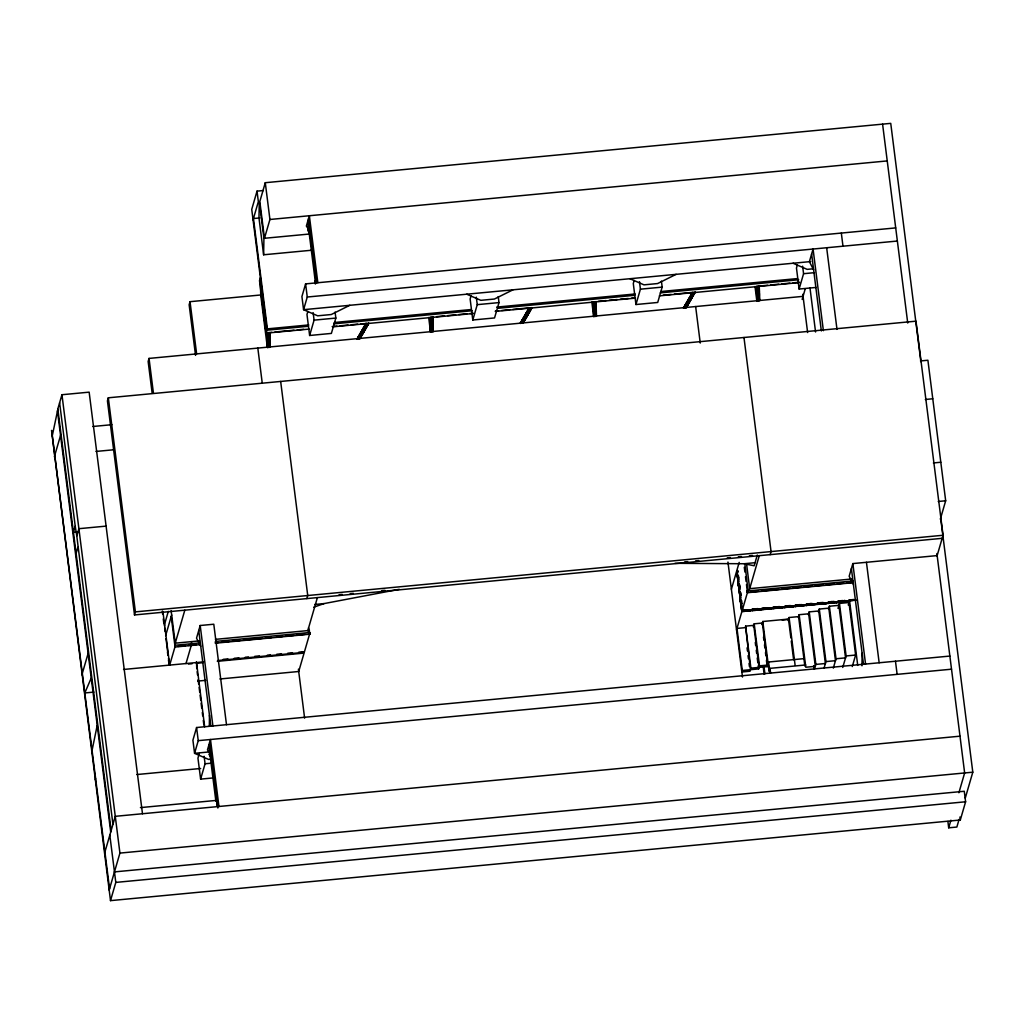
<?xml version="1.0" encoding="UTF-8"?>
<svg xmlns="http://www.w3.org/2000/svg" width="1024" height="1024" viewBox="0 0 1024 1024"><rect width="100%" height="100%" fill="white"/><g stroke="black" fill="none" stroke-linecap="round" stroke-linejoin="round"><path stroke-width="1.5" d="M309.811 633.869C307.699 634.483 311.731 633.267 307.802 630.592L317.389 597.606M308.506 627.814C310.694 631.283 307.994 635.072 310.067 633.766C311.078 631.744 308.288 632.627 309.158 634.24L216.154 643.123M309.773 632.538L309.171 633.254M308.877 633.318L310.323 633.037L309.491 633.958M310.029 632.576L309.67 633.792M310.221 632.627L310.182 633.562M209.344 726.144L209.459 715.213M861.99 665.792L862.118 653.286M263.629 254.784L263.923 238.336L259.277 201.562L258.982 218.01L263.629 254.784L311.142 250.278M191.488 643.712L191.539 641.626M315.085 283.725L315.162 280.602M853.133 582.694L748.301 592.627L744.896 564.083M52.275 435.789L57.869 409.254M92.058 750.349L97.216 725.338M142.477 813.747L89.152 392.154L61.952 394.726L57.83 408.922L111.155 830.515M54.362 456.704L60.544 435.418M936.934 556.326L943.053 535.258L915.981 321.178L108.326 397.798L107.43 400.87L134.502 614.95L942.17 538.33M59.61 402.79L75.226 526.246L73.446 532.378L77.978 531.955M112.934 824.384L76.787 535.987L78.899 528.691L106.099 526.118M76.109 553.395L77.888 547.251M803.059 296.358L149.043 358.413L148.147 361.472L152.141 393.011M260.429 280.538L260.723 294.976L190.029 301.683L189.146 304.755L195.546 355.379M81.933 674.726L88.115 653.427M263.386 190.541L257.024 191.142L251.738 209.37L267.008 330.202L308.403 326.272M134.502 614.95L135.398 611.878L108.326 397.798M253.056 219.878L258.355 201.651L257.024 191.142M265.28 182.707L259.814 201.51L264.474 238.285L269.926 219.482L265.28 182.707L890.739 123.366L920.883 361.728M95.219 779.802L95.603 778.458M260.365 277.658L259.507 280.627L266.15 333.158L309.133 329.088M164.531 624.384L168.307 611.366M164.39 625.805L164.621 625.037M165.632 635.661L171.661 614.938M104.909 852.006L115.277 816.32L959.987 736.179M184.819 610.176L175.232 643.174L175.194 647.002L200.397 644.621M266.15 333.158L267.405 328.858L253.453 218.534L259.814 217.933M109.171 890.125L119.923 853.094L61.952 394.726M114.47 871.898L964.275 791.27L965.606 801.779L960.307 820.006L110.502 900.634L115.802 882.406L109.811 835.123M308.621 227.379L307.738 230.451L310.067 233.728M185.997 663.552L191.347 645.133M226.496 724.698L213.786 624.218L200.192 625.51L196.518 638.17L200.742 646.259M895.706 227.904L305.6 283.891L301.914 296.55L303.578 309.683L317.67 315.814L331.264 314.522L349.811 305.293M196.224 662.656L196.454 661.888M305.6 283.891L307.264 297.024L303.578 309.683L810.688 261.568M307.866 311.398L306.97 314.47L309.632 335.488L331.379 333.414L335.846 318.067L335.078 312.064M309.632 335.488L314.086 320.141L313.139 312.627M949.862 656.064L196.582 727.526L192.909 740.186L194.573 753.331L208.653 759.45L211.674 759.168M196.582 727.526L198.246 740.659L194.573 753.331L209.971 751.859M199.296 753.51L197.952 758.106L200.614 779.123L213.043 777.946M200.614 779.123L205.069 763.776L204.122 756.275M306.842 598.605L307.738 595.533L280.666 381.453M303.309 652.506L303.526 651.738L298.803 652.186M310.106 633.011L309.146 633.882M309.645 633.907L304.294 652.326L217.549 660.557M471.027 295.923L470.131 298.995L472.794 320L494.541 317.939L499.008 302.592L498.24 296.589M472.794 320L477.248 304.653L476.301 297.152M634.189 280.435L633.293 283.507L635.955 304.525L657.715 302.464L662.17 287.117L661.414 281.114M635.955 304.525L640.41 289.178L639.462 281.677M797.35 264.96L796.467 268.032L799.117 289.037L816.218 287.424M799.117 289.037L803.571 273.702L802.624 266.189M802.163 299.43L805.21 288.922M731.392 589.248L736.742 570.842L741.888 611.558L736.538 629.965M739.2 562.394L736.96 570.074L742.118 610.79L855.859 600M737.51 571.43L737.728 570.662M757.286 555.034L754.163 565.773L744.179 563.738L674.982 563.315M742.118 610.79L747.469 592.371C748.685 591.475 745.382 591.309 748.288 590.886L853.184 580.928M742.49 610.829L742.707 610.061L745.894 609.766M759.283 555.674L749.696 588.672L747.392 592.346L746.47 584.538M750.464 669.683L745.587 626.125L753.754 625.357L759.066 667.379M770.163 554.65L771.059 551.578L743.974 337.498M753.306 626.88L754.202 623.821L762.355 623.04L767.667 665.075L759.514 665.843L758.618 668.915L742.298 670.464L741.862 672L750.016 671.219L750.912 668.16L745.587 626.125M761.907 624.576L762.803 621.504L789.222 619.008M750.912 668.16L767.219 666.611L768.563 662.003L804.301 658.611M805.747 664.96L770.01 668.352L769.114 671.411L762.803 621.504M788.186 620.595L789.082 617.523L798.592 616.614L804.851 666.061M798.362 617.446L799.155 614.707L808.678 613.798L815.322 666.33L805.798 667.238L799.155 614.707M808.397 614.758L809.229 611.878L818.752 610.982L825.395 663.514L815.872 664.41L814.515 669.069M818.432 612.045L819.302 609.062L828.826 608.154L835.469 660.685L825.946 661.594L824.141 667.827M828.493 609.306L829.376 606.234L838.899 605.338L845.542 657.869L836.019 658.778L833.306 668.147M838.003 608.41L839.45 603.418L848.973 602.509L855.616 655.053L852.275 666.56M937.152 555.597L852.851 563.584L849.165 576.256L853.389 584.333M848.243 605.018L849.536 600.589L857.728 665.408M842.752 667.456L846.106 655.949L839.45 603.418M940.326 519.194L945.677 500.774L927.898 360.243L920.486 360.947M959.078 819.43L956.864 827.046L948.698 827.814L950.912 820.198M958.886 792.768L964.646 772.954L936.896 553.549M965.274 798.093L972.8 772.186L940.659 518.042M748.058 591.654C745.69 593.536 748.557 589.222 748.211 592.461M91.226 678.054L84.8 692.954L93.862 692.096M357.107 338.995L366.003 323.354L357.107 338.995L359.846 338.739L368.781 323.43L360.794 323.853M368.73 323.098L359.846 338.739M520.282 323.52L529.165 307.878L520.23 323.187L523.008 323.264L531.904 307.622L523.008 323.264M686.17 307.776L695.066 292.134L686.17 307.776L683.443 308.045L692.339 292.39L692.864 293.402L691.968 293.414M309.875 633.856L310.349 633.152M269.888 337.357L267.174 338.24L267.891 338.214L267.162 337.69L269.875 336.614L267.162 337.498M433.088 323.366L430.374 324.25L431.091 324.211L430.362 323.686L433.075 322.624L430.349 323.507M433.114 324.851L430.4 325.734L431.117 325.696L430.387 325.171L433.101 324.109L430.387 324.992M596.134 301.952L593.408 302.835L596.134 301.952L593.357 301.786L593.69 316.557L596.416 316.301L596.083 301.53M596.275 309.363L593.562 310.246L594.278 310.221L593.549 309.696L596.262 308.621L593.549 309.504M596.314 310.848L593.587 311.731L594.317 311.706L593.587 311.181L596.301 310.106L593.574 310.989M755.008 286.502L756.851 301.069L759.59 300.813L759.258 286.042L758.656 287.155L759.309 287.027L756.582 287.539L759.309 287.206M759.501 296.858L756.787 297.741L757.504 297.702L756.774 297.178L759.488 296.115L756.774 296.998M759.539 298.342L756.813 299.226L757.53 299.187L756.8 298.662L759.514 297.6L756.8 298.483M367.309 325.952L364.262 326.733L367.757 325.171L364.723 325.952M366.387 327.526L363.354 328.307L366.848 326.746L363.814 327.526M365.466 329.101L362.432 329.882L365.926 328.32L362.893 329.101M530.931 309.683L527.898 310.464L531.379 308.902L528.346 309.683M530.01 311.258L526.976 312.038L530.47 310.477L527.437 311.258M522.778 322.944L523.584 322.278L520.55 323.059L521.434 323.046M694.554 293.414L691.52 294.195L695.002 292.634L692.314 292.826M693.632 294.989L690.598 295.77L694.093 294.208L691.059 294.989M686.746 306.803L683.712 307.571L687.206 306.01L684.173 306.79M309.658 633.421C307.814 633.766 311.846 633.203 309.107 632.55L215.334 641.446M512.973 289.818L494.426 299.034L480.832 300.326L466.739 294.208M676.134 274.342L657.587 283.558L643.994 284.851L629.914 278.72M313.728 607.181L324.032 603.597L399.27 589.299M740.672 603.315L741.926 610.509L744.077 609.933L744.141 611.11M741.926 610.509L742.541 608.755L742.682 611.11L752 609.933M745.318 610.189L749.286 610.189M743.398 611.366C746.995 610.893 741.914 610.982 744.026 611.494L743.846 610.701M746.125 611.11L747.482 610.982M750.157 610.394L746.867 610.33M749.376 610.842L752.307 609.818L755.597 609.882L754.24 610.01L754.906 610.47L757.747 609.306L761.037 609.37M752.294 610.342L752.23 609.165L757.67 608.64L760.346 609.946M752.883 610.138L749.594 610.074M752.09 610.586L758.323 609.626L756.954 609.754L757.619 610.202M754.278 610.342L755.597 609.882M757.005 610.074L758.323 609.626M757.53 610.074L765.914 608.525M760.243 609.818L765.824 607.872L765.901 609.05M762.394 609.229L763.802 609.434M762.445 609.562L763.763 609.101M767.078 608.128L771.917 608.333M765.158 609.306L769.203 608.589M771.226 608.922L769.792 607.872L765.683 609.293L763.187 608.781M768.41 609.037L771.354 608.013L773.85 608.525M771.123 608.781L774.067 607.757L776.563 608.269M774.054 608.269L773.99 607.104L779.418 606.579L780.122 607.885L778.752 608.013L782.221 606.976L784.717 607.488M773.274 608.205L774.682 608.397M773.312 608.525L776.781 607.501L780.122 607.885M776 607.949L777.395 608.141M776.038 608.269L781.914 607.091M798.49 605.619L799.155 606.08L798.464 604.774L792.883 606.72L791.552 605.798L787.443 607.232L781.44 607.424L782.797 607.296L782.106 607.885L779.507 607.245M784.934 607.245L784.858 606.067L790.298 605.555L790.989 606.848L790.323 606.4M784.154 607.168L785.549 607.373M784.192 607.501L801.83 605.491M786.867 606.912L788.275 607.117L787.494 607.04M786.918 607.245L788.237 606.784M790.95 606.528L790.221 606.784M792.358 606.72C795.942 606.246 790.861 606.336 792.973 606.848L793.677 606.272M795.072 606.464C798.669 605.99 793.574 606.08 795.699 606.592L795.763 605.888L799.155 606.08M799.706 605.03L801.178 604.518L801.869 605.824M799.117 605.747L797.747 605.875L798.413 606.336M798.323 606.195L803.674 605.03M801.037 605.939L803.981 604.915L812.71 604.467M803.187 605.363L804.595 605.568M803.226 605.696L804.544 605.235M809.984 604.723L801.267 605.171M806.694 604.659L806.618 604.006L812.058 603.482L812.122 604.659M805.914 605.107L807.309 605.312M805.952 605.44L807.27 604.979M809.19 605.171L814.554 603.994M811.917 604.915L814.861 603.878L823.59 603.43M814.067 604.326L815.462 604.531M814.106 604.659L815.424 604.198M817.562 604.147L817.498 602.97L822.938 602.458L825.51 603.622M816.781 604.07L818.189 604.275M816.832 604.403L818.15 603.942M820.864 603.686L812.134 604.147M820.07 604.134L824.179 602.714L825.613 603.75L826.304 603.174L824.947 603.302L825.613 603.75M822.797 603.878L829.018 602.918L827.661 603.046L828.326 603.494M824.986 603.635L836.314 601.933M829.069 603.238L828.378 601.933L833.818 601.421L836.39 602.586M827.712 603.366L831.181 602.342L833.677 602.842M833.101 602.522L834.509 602.726M833.139 602.854L836.608 601.818M837.773 601.421L844.467 601.152M837.184 602.138L835.866 602.598L839.949 602.214L839.245 600.909M835.866 602.598L839.334 601.562L842.662 601.946L841.971 600.653M838.541 602.01L839.898 601.882M839.104 602.33L844.685 600.384L844.762 601.562M841.83 602.074L844.774 601.05L847.27 601.562L850.125 599.872M844.019 601.818L845.376 601.69L844.608 601.626M846.746 601.562C850.33 601.088 845.248 601.178 847.36 601.69L848.064 601.114M851.456 600.781L855.654 600.013M854.861 600.461L855.59 600.205M270.08 346.816L267.341 346.586L270.093 347.251L267.366 347.52L260.723 294.976M433.203 329.114L430.477 329.434M759.296 286.464L756.582 287.347M269.926 219.482L887.232 160.922M263.923 238.336L310.016 233.971M307.264 297.024L897.37 241.037M813.197 268.8L807.155 269.363L793.075 263.245M314.086 320.141L335.846 318.067M477.248 304.653L499.008 302.592M640.41 289.178L662.17 287.117M803.571 273.702L814.451 272.666M267.405 328.858L308.8 324.928M334.272 322.509L471.168 309.53M496.64 307.11L635.149 293.965M660.621 291.546L797.53 278.566M333.875 323.853L472.371 310.72M497.843 308.301L634.752 295.309M660.224 292.89L798.72 279.757M267.366 347.52L267.034 332.749L271.795 332.301M274.982 331.994L294.042 330.189M297.229 329.882L303.578 329.28M332.186 326.566L336.947 326.118M340.134 325.811L348.083 325.056M351.258 324.762L357.606 324.147M432.96 317.338L433.254 331.776L430.528 332.032L430.195 317.261L433.37 316.966M436.557 316.659L444.493 315.904M447.68 315.61L455.616 314.854M458.803 314.547L466.739 313.805M469.926 313.498L473.101 313.19M495.347 311.091L498.522 310.784M501.709 310.477L509.658 309.734M512.832 309.427L530.317 307.763M598.131 301.338L606.067 300.582M609.254 300.275L617.19 299.52M620.378 299.226L628.314 298.47M631.501 298.163L634.675 297.869M663.283 295.155L671.232 294.4M674.406 294.093L693.478 292.288M756.851 301.069L756.518 286.31L767.642 285.248M770.829 284.954L778.765 284.198M781.952 283.891L789.888 283.136M793.075 282.842L799.424 282.24M333.018 326.822L473.101 313.523M495.398 311.411L635.482 298.125M659.366 295.859L799.462 282.56M92.838 426.496L111.872 424.691M95.987 451.443L113.51 449.792M925.35 399.475L932.774 398.771M933.389 462.95L940.8 462.246M938.253 501.478L945.677 500.774M135.398 611.878L943.053 535.258M339.11 594.701L342.285 594.406M350.195 593.651L353.357 593.344M381.837 590.643L384.998 590.349M684.506 561.933L687.667 561.638M695.578 560.883L698.739 560.576M727.219 557.875L730.394 557.581M738.304 556.826L741.466 556.531M749.376 555.776L752.538 555.482M314.714 604.48L324.032 603.597M744.179 563.738L755.059 562.701M736.934 571.11L737.894 571.981L736.934 571.11L736.986 572.813M736.678 571.802L737.19 573.082M736.704 572.646L737.651 578.061M737.011 574.426L737.523 575.706M737.6 576.371L738.56 577.229L737.933 578.995M737.344 577.05L737.856 578.33M737.178 575.744L738.56 577.229M737.677 579.686L738.189 580.966M737.702 580.531L738.842 586.214L738.342 584.934M738.01 582.31L738.509 583.59L738.342 582.272M738.035 583.155L738.982 588.57M738.598 584.243L739.277 584.179L739.891 587.738L738.368 585.779M738.88 585.178L739.558 585.114M738.931 586.867L739.61 586.803M738.675 587.558L739.174 588.838M738.701 588.403L739.648 593.818M199.501 640.87L175.232 643.174L171.123 610.662M215.437 639.36L307.802 630.592M851.622 579.008L749.696 588.672L746.598 564.16M739.008 590.182L739.507 591.475M200.384 642.867L175.168 645.261L175.142 646.963M739.341 592.819L739.84 594.099M177.997 646.4L185.421 645.696M188.378 645.414L196.083 644.685M215.002 642.893L218.163 642.586M221.312 642.291L229.197 641.536M232.358 641.242L240.243 640.486M243.392 640.192L262.323 638.4M265.485 638.093L271.782 637.504M276.518 637.056L282.829 636.454M285.978 636.147L293.875 635.405M297.024 635.11L304.909 634.355M739.174 591.501L740.557 592.986L740.89 595.622L739.507 594.125M750.618 592.077L758.502 591.322M761.664 591.027L779.008 589.376M782.17 589.082L790.054 588.326M793.203 588.032L801.088 587.277M804.25 586.982L812.134 586.24M815.283 585.933L823.168 585.19M826.33 584.883L834.214 584.141M837.363 583.846L843.674 583.245M846.835 582.938L853.146 582.349M739.93 594.752L740.608 594.688M739.674 595.443L740.173 596.723M739.699 596.288L740.838 601.971L740.339 600.691M740.262 597.376L740.941 597.312M740.006 598.067L740.506 599.347L740.339 598.042M740.032 598.912L740.979 604.326M740.864 600.934L741.542 600.87L740.928 602.637M740.365 601.549L741.67 608.538M740.646 601.702L741.875 603.494L741.197 603.558M741.261 605.261L741.658 604.262M741.005 605.952L741.171 607.258M741.53 606.195L742.208 606.118M741.312 606.95L741.99 606.886M741.491 609.894L741.325 608.576M223.219 659.354L227.942 658.906M234.24 658.304L238.963 657.856M245.261 657.254L248.41 656.96M254.72 656.358L259.443 655.91M267.315 655.168L270.464 654.874M276.762 654.272L281.485 653.824M287.782 653.222L292.506 652.774M752.243 609.165L757.018 608.704M761.779 608.256L766.554 607.808M772.915 607.194L777.677 606.746M785.626 605.99L788.8 605.696M795.162 605.094L799.923 604.634M806.285 604.032L811.059 603.584M817.408 602.982L820.595 602.675M828.544 601.92L831.718 601.626M838.08 601.011L842.842 600.563M849.203 599.962L853.965 599.514M123.558 669.466L203.354 661.901M188.416 664.064L192.09 663.718M196.813 663.27L203.123 662.669M217.318 661.325L304.064 653.094L298.714 671.501L219.853 678.989M741.888 611.558L849.139 601.382M782.182 620.045L788.518 619.443L790.874 637.978M745.139 627.661L736.986 628.429L742.298 670.464M197.773 681.088L205.658 680.333M846.106 655.949L855.616 655.053M198.246 740.659L951.514 669.197M205.069 763.776L211.29 763.187M136.858 774.541L200.666 768.486M140.416 807.616L216.896 800.358L217.088 806.298M119.923 853.094L972.8 772.186M115.802 882.406L965.606 801.779M748.352 591.59L747.584 591.002M748.365 591.923L747.085 592.038M748.378 592.205L747.123 591.475M748.365 592.435L746.97 591.616M849.984 601.293L842.048 601.306M835.827 602.266L837.222 602.47M831.782 602.982L831.091 601.677M830.387 602.79L831.053 603.238M824.947 603.302L826.342 603.494M822.221 603.558L823.629 603.763M811.354 604.595L812.749 604.787M800.474 605.619L801.139 606.08M790.387 606.208L792.883 606.72M781.44 607.424L782.835 607.629M778.714 607.693L779.379 608.141M770.56 608.461L771.955 608.666M765.12 608.973L766.515 609.178M761.075 609.69L760.41 609.242M758.362 609.946L757.67 608.64M754.24 610.01L755.648 610.202M751.526 610.266L752.922 610.47M750.208 610.726L749.542 610.266M748.8 610.522L749.466 610.982M742.682 611.11L748.045 609.933L748.122 610.586M310.221 632.922L309.107 632.55L310.067 633.638M747.853 591.898L747.29 591.091M747.494 592.256L747.046 591.181M308.685 229.376L306.355 226.099L309.363 215.744L317.837 282.726M209.805 753.139L207.475 749.862L210.483 739.507L218.957 806.49M208.858 754.214L210.406 756.39M813.606 269.786L809.382 261.696L813.069 249.037L823.386 330.675M738.33 577.997L738.893 579.853L737.51 578.368M738.662 580.621L738.944 581.555M739.661 588.506L739.942 589.44M740.275 592.064L740.557 592.986M742.323 609.523L742.605 610.445M75.226 526.246L76.787 535.987M882.586 124.147L907.738 323.034M959.936 816.998L960.307 820.006M947.904 821.504L948.698 827.814M841.318 233.062L842.982 246.195M895.475 661.222L897.126 674.355M826.662 247.744L836.992 329.382M866.445 562.304L879.155 662.771M852.851 563.584L865.562 664.064M811.622 254.029L821.35 330.944M851.405 568.576L863.514 664.346M852.851 599.616L852.928 600.269M809.958 287.731L815.565 331.994M848.653 600.384L848.742 601.037M847.27 601.562L845.939 600.64L846.016 601.306M843.213 600.896L843.302 601.562M802.79 294.272L807.629 332.544M840.499 601.165L840.576 601.818M836.557 602.01L836.493 602.726M835.059 601.677L835.149 602.33M833.843 602.266L833.766 602.982M829.619 602.189L829.709 602.854M829.376 606.234L836.019 658.778M824.179 602.714L824.269 603.366M822.963 603.302L822.886 604.019M820.211 602.714L820.301 603.366M820.237 603.558L820.173 604.275M818.739 603.226L818.829 603.878M819.302 609.062L825.946 661.594M813.299 603.738L813.389 604.403M810.586 603.994L810.662 604.659M809.331 603.738L809.421 604.403M809.37 604.595L809.293 605.299M809.229 611.878L815.872 664.41M807.859 604.262L807.949 604.915M806.643 604.851L806.579 605.568M813.709 665.792L814.106 668.954M802.432 604.774L802.509 605.427M797.069 605.939L795.738 605.03L795.827 605.696M791.552 605.798L791.629 606.464M790.08 606.323L790.259 607.104M787.584 605.811L787.648 606.989M789.082 617.523L795.136 665.421M791.258 641.075L793.6 659.61M786.112 606.323L786.189 606.976M782.17 607.168L782.106 607.885M780.672 606.835L780.749 607.488M777.958 607.091L778.035 607.757M776.704 606.835L776.768 608.013M775.232 607.347L775.322 608.013M769.792 607.872L769.882 608.525M768.576 608.461L768.499 609.178M764.442 609.037L763.11 608.128L763.174 609.306M770.01 668.352L770.598 673.075M768.563 662.003L769.958 673.037M763.482 637.03L763.878 640.141M764.467 644.813L764.864 647.923M765.453 652.595L765.85 655.706M766.438 660.378L767.219 666.611M758.912 608.896L759.002 609.562M763.93 666.163L764.915 673.882M756.198 609.165L756.275 609.818M763.187 666.534L764.16 674.266M754.944 608.909L755.034 609.562M754.97 609.754L754.906 610.47M753.472 609.421L753.562 610.074M754.202 623.821L759.514 665.843M755.277 642.458L755.661 645.568M756.262 650.24L756.646 653.35M757.235 658.022L757.837 662.682M758.221 665.805L758.618 668.915M750.758 609.677L750.835 610.33M744.294 567.309L744.896 572.019M745.485 576.717L746.074 581.414M746.79 609.677L746.854 610.854M738.33 575.386L738.726 578.547M739.52 584.845L739.917 588.006M740.518 592.73L740.915 595.878M741.517 600.614L741.914 603.763M737.536 570.394L737.613 571.046M747.059 647.872L747.456 650.982M748.045 655.654L748.442 658.765M749.03 663.437L749.427 666.547M695.642 306.547L700.25 343.053M727.949 562.061L742.49 677.018M591.846 301.99L593.69 316.557M428.685 317.466L430.528 332.032M308.467 218.816L316.544 282.688M310.451 236.749L310.848 239.872M311.437 244.544L311.834 247.654M315.571 277.248L315.968 280.371M307.686 221.504L315.571 283.814M269.798 332.813L270.093 347.251M257.818 348.083L262.234 383.002M298.419 669.184L304.614 718.144M190.029 301.683L196.634 353.894M200.192 625.51L212.902 725.978M198.746 630.502L210.854 726.259M209.587 742.579L217.869 808.026M212.16 765.184L212.557 768.294M213.146 772.966L213.542 776.09M208.806 745.254L215.898 801.331M204.672 726.848L196.531 662.554L196.749 668.621M197.133 671.731L197.542 674.918M198.131 679.578L198.72 684.275M199.117 687.411L199.731 692.262M200.115 695.258L200.73 700.134M201.126 703.296L201.728 708.019M202.291 712.499L202.726 715.904M203.29 720.346L203.878 725.056M149.043 358.413L153.421 393.101M171.213 616.474L175.027 646.682L169.677 665.101L162.893 611.379M164.685 628.147L165.107 631.437M166.016 638.682L168.115 655.296M168.499 658.317L169.267 664.358M162.291 611.149L162.701 614.298M163.277 618.893L163.891 623.782M167.488 652.224L167.898 655.373M168.486 660.122L168.896 663.283M57.434 410.79L110.707 832.051M109.568 888.781L51.584 430.413L110.502 900.634M740.8 603.789L740.838 604.634M740.467 601.165L740.506 602.01M740.006 595.405L740.173 599.386M739.878 593.05L739.84 596.749M739.213 587.802L739.315 591.194M738.816 588.032L738.842 588.877M738.483 585.395L738.509 586.253M738.022 579.648L738.176 583.616M737.882 577.293L737.843 580.992M737.216 572.045L737.318 575.437M736.819 572.262L736.845 573.12M269.798 332.915L267.085 333.786L269.798 332.915M269.824 333.645L267.098 334.528L269.824 333.645M269.837 334.387L267.11 335.27L269.837 334.387M269.85 335.13L267.136 336.013L269.85 335.13M269.862 335.872L267.149 336.755L269.862 335.872M269.914 338.099L267.187 338.982L269.914 338.099M269.926 338.842L267.2 339.725L269.926 338.842M269.939 339.584L267.226 340.467L269.939 339.584M269.952 340.326L267.238 341.21L269.952 340.326M269.965 341.069L267.251 341.952L269.965 341.069M269.978 341.811L267.264 342.694L269.978 341.811M270.003 342.554L267.277 343.437L270.003 342.554M270.016 343.296L267.29 344.179L270.016 343.296M270.029 344.038L267.315 344.922L270.029 344.038M270.042 344.781L267.328 345.664L270.042 344.781M270.054 345.523L267.341 346.406L270.054 345.523M432.973 317.427L430.246 318.31L432.973 317.427M432.986 318.17L430.259 319.053L432.986 318.17M432.998 318.912L430.285 319.795L432.998 318.912M433.011 319.654L430.298 320.538L433.011 319.654M433.024 320.397L430.31 321.28L433.024 320.397M433.037 321.139L430.323 322.022L433.037 321.139M433.062 321.882L430.336 322.765L433.062 321.882M433.126 325.594L430.413 326.464L433.126 325.594M433.152 326.336L430.426 327.206L433.152 326.336M433.165 327.078L430.438 327.949L433.165 327.078M433.178 327.821L430.464 328.691L433.178 327.821M433.203 329.306L430.49 330.176L433.203 329.306M433.216 330.035L430.502 330.918L433.216 330.035M433.242 330.778L430.515 331.661L433.242 330.778M596.147 302.694L593.434 303.565L596.147 302.694M596.16 303.437L593.446 304.307L596.16 303.437M596.173 304.179L593.459 305.05L596.173 304.179M596.186 304.922L593.472 305.792L596.186 304.922M596.211 305.664L593.485 306.534L596.211 305.664M596.224 306.406L593.498 307.277L596.224 306.406M596.237 307.136L593.523 308.019L596.237 307.136M596.25 307.878L593.536 308.762L596.25 307.878M596.326 311.59L593.613 312.474L596.326 311.59M596.339 312.333L593.626 313.216L596.339 312.333M596.352 313.075L593.638 313.958L596.352 313.075M596.365 313.818L593.651 314.701L596.365 313.818M596.39 314.56L593.664 315.443L596.39 314.56M596.403 315.302L593.677 316.186L596.403 315.302M759.322 287.949L756.608 288.832L759.322 287.949M759.334 288.691L756.621 289.574L759.334 288.691M759.36 289.434L756.634 290.317L759.36 289.434M759.373 290.176L756.646 291.059L759.373 290.176M759.386 290.918L756.672 291.802L759.386 290.918M759.398 291.661L756.685 292.544L759.398 291.661M759.411 292.403L756.698 293.286L759.411 292.403M759.424 293.146L756.71 294.029L759.424 293.146M759.45 293.888L756.723 294.771L759.45 293.888M759.462 294.63L756.736 295.514L759.462 294.63M759.475 295.373L756.762 296.256L759.475 295.373M759.552 299.085L756.826 299.968L759.552 299.085M759.565 299.827L756.851 300.698L759.565 299.827M368.678 323.597L365.645 324.378L368.678 323.597M368.218 324.378L365.184 325.158L368.218 324.378M365.005 329.894L361.971 330.662L365.005 329.894M364.544 330.675L361.51 331.456L364.544 330.675M364.083 331.456L361.05 332.237L364.083 331.456M363.635 332.25L360.602 333.03L363.635 332.25M363.174 333.03L360.141 333.811L363.174 333.03M362.714 333.824L359.68 334.605L362.714 333.824M362.253 334.605L359.219 335.386L362.253 334.605M361.792 335.398L358.758 336.179L361.792 335.398M361.331 336.179L358.298 336.96L361.331 336.179M360.87 336.973L357.837 337.754L360.87 336.973M360.422 337.754L357.376 338.534L360.422 337.754M531.84 308.109L528.806 308.89L531.84 308.109M529.549 312.051L526.515 312.832L529.549 312.051M529.088 312.832L526.054 313.613L529.088 312.832M528.627 313.626L525.594 314.406L528.627 313.626M528.166 314.406L525.133 315.187L528.166 314.406M527.718 315.2L524.672 315.981L527.718 315.2M527.258 315.981L524.224 316.762L527.258 315.981M526.797 316.774L523.763 317.555L526.797 316.774M526.336 317.555L523.302 318.336L526.336 317.555M525.875 318.349L522.842 319.117L525.875 318.349M525.414 319.13L522.381 319.91L525.414 319.13M524.954 319.91L521.92 320.691L524.954 319.91M524.493 320.704L521.459 321.485L524.493 320.704M524.045 321.485L521.011 322.266L524.045 321.485M693.171 295.782L690.138 296.563L693.171 295.782M692.71 296.563L689.677 297.344L692.71 296.563M692.25 297.357L689.216 298.138L692.25 297.357M691.789 298.138L688.755 298.918L691.789 298.138M691.341 298.931L688.307 299.712L691.341 298.931M690.88 299.712L687.846 300.493L690.88 299.712M690.419 300.506L687.386 301.286L690.419 300.506M689.958 301.286L686.925 302.067L689.958 301.286M689.498 302.08L686.464 302.861L689.498 302.08M689.037 302.861L686.003 303.642L689.037 302.861M688.576 303.654L685.542 304.435L688.576 303.654M688.115 304.435L685.082 305.216L688.115 304.435M687.667 305.229L684.634 306.01L687.667 305.229"/></g></svg>
